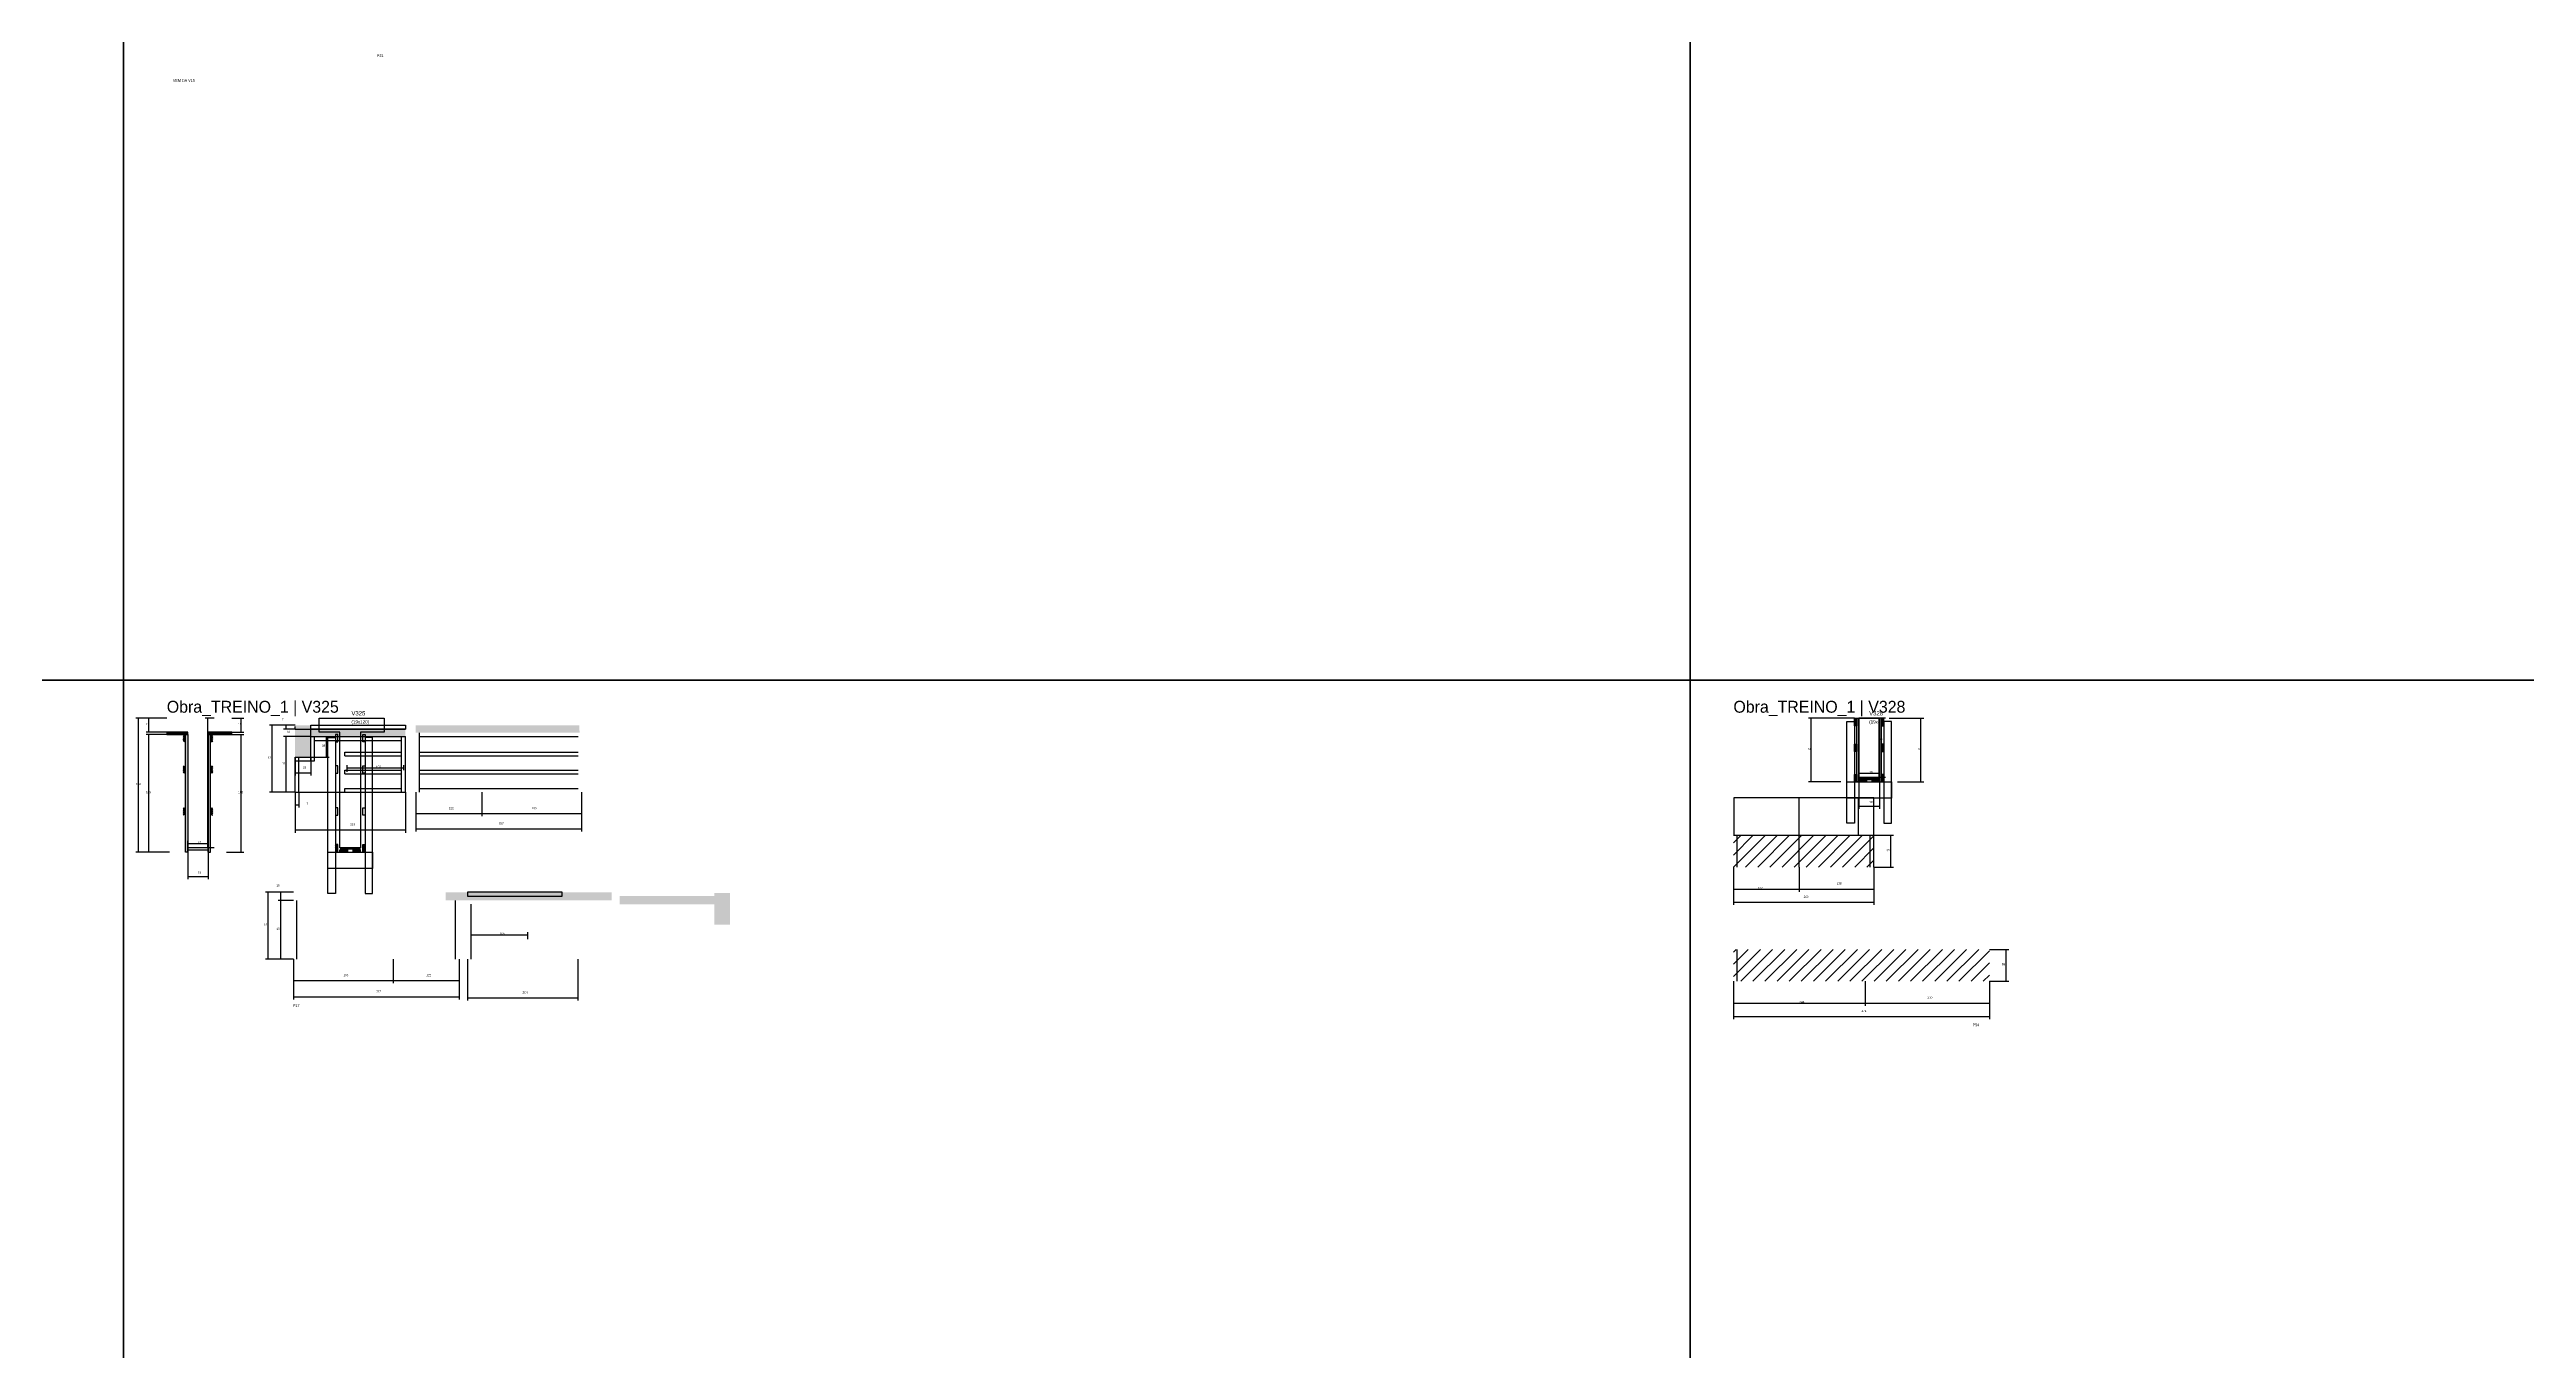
# Model space of a CAD drawing. Header units: metres. Extents: x -132 to 34800, y -36000 to 1848.
# Drawn here: x 11463 to 16048, y -3040 to -633 of the extents above; entities that cross this region are included whole.
import ezdxf

# ---------------------------------------------------------------- set-up
doc = ezdxf.new("R2010")
doc.units = ezdxf.units.M
for name, color, linetype in [('CELL_BORDER', 8, 'Continuous'), ('CONCRETO', 251, 'Continuous'), ('COTA', 4, 'Continuous'), ('Cota Seção (2x)', 4, 'Continuous'), ('Hachura', 253, 'Continuous'), ('LABEL_ID', 3, 'Continuous'), ('Madeira', 126, 'Continuous'), ('NOMENCLATURA', 7, 'Continuous'), ('Painéis', 200, 'Continuous'), ('REAPROVEITAMENTO', 251, 'Continuous'), ('SARR_2.2x7', 40, 'Continuous'), ('SARR_3.5x7', 81, 'Continuous'), ('Texto Seção', 7, 'Continuous')]:
    doc.layers.add(name, color=color, linetype=linetype)

msp = doc.modelspace()

# ---------------------------------------------------------------- hatches: boundary and pattern name
at = {"layer": 'COTA'}
h = msp.add_hatch(dxfattribs=at)
h.set_pattern_fill('AR-CONC', scale=0.03)
h.paths.add_polyline_path([(11946.6, -1942.2), (11946.6, -1904.2), (11946.6, -1904.2), (12121.6, -1904.2), (12121.6, -1904.2), (12121.6, -1890.2), (12121.6, -1890.2), (11946.6, -1890.2), (11946.6, -1890.2), (11946.6, -1883.2), (11946.6, -1883.2), (11917.6, -1883.2), (11917.6, -1883.2), (11917.6, -1942.2), (11917.6, -1942.2), (11946.6, -1942.2)])
h = msp.add_hatch(dxfattribs=at)
h.set_pattern_fill('AR-CONC', scale=0.03)
h.paths.add_polyline_path([(12140.9, -1883.2), (12140.9, -1897.2), (12140.9, -1897.2), (12444, -1897.2), (12444, -1897.2), (12443.8, -1883.2), (12443.8, -1883.2), (12140.9, -1883.2)])
h = msp.add_hatch(dxfattribs=at)
h.set_pattern_fill('AR-CONC', scale=0.03)
h.paths.add_polyline_path([(12503.2, -2192.2), (12503.2, -2207.2), (12503.2, -2207.2), (12196.1, -2207.2), (12196.1, -2207.2), (12196.4, -2192.2), (12196.4, -2192.2), (12503.2, -2192.2)])
h = msp.add_hatch(dxfattribs=at)
h.set_pattern_fill('AR-CONC', scale=0.03)
h.paths.add_polyline_path([(12693.5, -2252.2), (12693.5, -2214.2), (12693.5, -2214.2), (12518.6, -2214.2), (12518.6, -2214.2), (12518.6, -2199.2), (12518.6, -2199.2), (12693.5, -2199.2), (12693.5, -2199.2), (12693.5, -2193.2), (12693.5, -2193.2), (12722.5, -2193.2), (12722.5, -2193.2), (12722.5, -2252.2), (12722.5, -2252.2), (12693.5, -2252.2)])
at = {"layer": 'Hachura'}
h = msp.add_hatch(dxfattribs=at)
h.set_pattern_fill('ANSI31', scale=0.5)
h.paths.add_polyline_path([(14808.3, -1884), (14803.9, -1884), (14803.9, -1884), (14803.9, -1870), (14803.9, -1870), (14808.3, -1870), (14808.3, -1870), (14808.3, -1884)])
h = msp.add_hatch(color=8, dxfattribs=at)
h.dxf.hatch_style = 1
h.paths.add_polyline_path([(14812.3, -1870), (14808.3, -1870), (14808.3, -1870), (14808.3, -1988), (14808.3, -1988), (14812.3, -1988), (14812.3, -1988), (14812.3, -1870)])
h = msp.add_hatch(color=8, dxfattribs=at)
h.dxf.hatch_style = 1
h.paths.add_polyline_path([(14854.3, -1870), (14850.3, -1870), (14850.3, -1870), (14850.3, -1988), (14850.3, -1988), (14854.3, -1988), (14854.3, -1988), (14854.3, -1870)])
h = msp.add_hatch(dxfattribs=at)
h.set_pattern_fill('ANSI31', scale=0.5)
h.paths.add_polyline_path([(14854.3, -1884), (14858.7, -1884), (14858.7, -1884), (14858.7, -1870), (14858.7, -1870), (14854.3, -1870), (14854.3, -1870), (14854.3, -1884)])
h = msp.add_hatch(color=8, dxfattribs=at)
h.dxf.hatch_style = 1
h.paths.add_polyline_path([(11718.7, -1900), (11718.7, -1896), (11718.7, -1896), (11680, -1896), (11680, -1896), (11680, -1900), (11680, -1900), (11718.7, -1900)])
h = msp.add_hatch(dxfattribs=at)
h.set_pattern_fill('ANSI31', scale=0.5)
h.paths.add_polyline_path([(11710.3, -1914), (11714.7, -1914), (11714.7, -1914), (11714.7, -1900), (11714.7, -1900), (11710.3, -1900), (11710.3, -1900), (11710.3, -1914)])
h = msp.add_hatch(color=8, dxfattribs=at)
h.dxf.hatch_style = 1
h.paths.add_polyline_path([(11714.7, -1900), (11718.7, -1900), (11718.7, -1900), (11718.7, -2118), (11718.7, -2118), (11714.7, -2118), (11714.7, -2118), (11714.7, -1900)])
h = msp.add_hatch(color=8, dxfattribs=at)
h.dxf.hatch_style = 1
h.paths.add_polyline_path([(11800.6, -1900), (11800.6, -1896), (11800.6, -1896), (11756.7, -1896), (11756.7, -1896), (11756.7, -1900), (11756.7, -1900), (11800.6, -1900)])
h = msp.add_hatch(color=8, dxfattribs=at)
h.dxf.hatch_style = 1
h.paths.add_polyline_path([(11760.7, -1898), (11756.7, -1898), (11756.7, -1898), (11756.7, -2118), (11756.7, -2118), (11760.7, -2118), (11760.7, -2118), (11760.7, -1898)])
h = msp.add_hatch(dxfattribs=at)
h.set_pattern_fill('ANSI31', scale=0.5)
h.paths.add_polyline_path([(11765.1, -1914), (11760.7, -1914), (11760.7, -1914), (11760.7, -1900), (11760.7, -1900), (11765.1, -1900), (11765.1, -1900), (11765.1, -1914)])
h = msp.add_hatch(dxfattribs=at)
h.set_pattern_fill('ANSI31', scale=0.5)
h.paths.add_polyline_path([(14808.3, -1932), (14803.9, -1932), (14803.9, -1932), (14803.9, -1918), (14803.9, -1918), (14808.3, -1918), (14808.3, -1918), (14808.3, -1932)])
h = msp.add_hatch(dxfattribs=at)
h.set_pattern_fill('ANSI31', scale=0.5)
h.paths.add_polyline_path([(14854.3, -1932), (14858.7, -1932), (14858.7, -1932), (14858.7, -1918), (14858.7, -1918), (14854.3, -1918), (14854.3, -1918), (14854.3, -1932)])
h = msp.add_hatch(dxfattribs=at)
h.set_pattern_fill('ANSI31', scale=0.5)
h.paths.add_polyline_path([(11710.3, -1972), (11714.7, -1972), (11714.7, -1972), (11714.7, -1958), (11714.7, -1958), (11710.3, -1958), (11710.3, -1958), (11710.3, -1972)])
h = msp.add_hatch(dxfattribs=at)
h.set_pattern_fill('ANSI31', scale=0.5)
h.paths.add_polyline_path([(11765.1, -1972), (11760.7, -1972), (11760.7, -1972), (11760.7, -1958), (11760.7, -1958), (11765.1, -1958), (11765.1, -1958), (11765.1, -1972)])
h = msp.add_hatch(dxfattribs=at)
h.set_pattern_fill('ANSI31', scale=0.5)
h.paths.add_polyline_path([(14808.3, -1988), (14803.9, -1988), (14803.9, -1988), (14803.9, -1974), (14803.9, -1974), (14808.3, -1974), (14808.3, -1974), (14808.3, -1988)])
h = msp.add_hatch(color=8, dxfattribs=at)
h.dxf.hatch_style = 1
h.paths.add_polyline_path([(14850.3, -1983.6), (14850.3, -1980), (14850.3, -1980), (14812.3, -1980), (14812.3, -1980), (14812.3, -1983.6), (14812.3, -1983.6), (14850.3, -1983.6)])
h = msp.add_hatch(dxfattribs=at)
h.set_pattern_fill('ANSI31', scale=0.5)
h.paths.add_polyline_path([(14812.3, -1988), (14812.3, -1983.6), (14812.3, -1983.6), (14826.3, -1983.6), (14826.3, -1983.6), (14826.3, -1988), (14826.3, -1988), (14812.3, -1988)])
h = msp.add_hatch(dxfattribs=at)
h.set_pattern_fill('ANSI31', scale=0.5)
h.paths.add_polyline_path([(14850.3, -1988), (14850.3, -1983.6), (14850.3, -1983.6), (14836.3, -1983.6), (14836.3, -1983.6), (14836.3, -1988), (14836.3, -1988), (14850.3, -1988)])
h = msp.add_hatch(dxfattribs=at)
h.set_pattern_fill('ANSI31', scale=0.5)
h.paths.add_polyline_path([(14854.3, -1988), (14858.7, -1988), (14858.7, -1988), (14858.7, -1974), (14858.7, -1974), (14854.3, -1974), (14854.3, -1974), (14854.3, -1988)])
h = msp.add_hatch(dxfattribs=at)
h.set_pattern_fill('ANSI31', scale=0.5)
h.paths.add_polyline_path([(11710.3, -2049.7), (11714.7, -2049.7), (11714.7, -2049.7), (11714.7, -2035.7), (11714.7, -2035.7), (11710.3, -2035.7), (11710.3, -2035.7), (11710.3, -2049.7)])
h = msp.add_hatch(dxfattribs=at)
h.set_pattern_fill('ANSI31', scale=0.5)
h.paths.add_polyline_path([(11765.1, -2049.7), (11760.7, -2049.7), (11760.7, -2049.7), (11760.7, -2035.7), (11760.7, -2035.7), (11765.1, -2035.7), (11765.1, -2035.7), (11765.1, -2049.7)])
h = msp.add_hatch(dxfattribs=at)
h.set_pattern_fill('ANSI31', scale=0.5)
h.paths.add_polyline_path([(11992.2, -2118), (11996.6, -2118), (11996.6, -2118), (11996.6, -2104), (11996.6, -2104), (11992.2, -2104), (11992.2, -2104), (11992.2, -2118)])
h = msp.add_hatch(dxfattribs=at)
h.set_pattern_fill('ANSI31', scale=0.5)
h.paths.add_polyline_path([(12047, -2118), (12042.6, -2118), (12042.6, -2118), (12042.6, -2104), (12042.6, -2104), (12047, -2104), (12047, -2104), (12047, -2118)])
h = msp.add_hatch(color=8, dxfattribs=at)
h.dxf.hatch_style = 1
h.paths.add_polyline_path([(12038.6, -2113.6), (12038.6, -2110), (12038.6, -2110), (12000.6, -2110), (12000.6, -2110), (12000.6, -2113.6), (12000.6, -2113.6), (12038.6, -2113.6)])
h = msp.add_hatch(dxfattribs=at)
h.set_pattern_fill('ANSI31', scale=0.5)
h.paths.add_polyline_path([(12000.6, -2118), (12000.6, -2113.6), (12000.6, -2113.6), (12014.6, -2113.6), (12014.6, -2113.6), (12014.6, -2118), (12014.6, -2118), (12000.6, -2118)])
h = msp.add_hatch(dxfattribs=at)
h.set_pattern_fill('ANSI31', scale=0.5)
h.paths.add_polyline_path([(12038.6, -2118), (12038.6, -2113.6), (12038.6, -2113.6), (12024.6, -2113.6), (12024.6, -2113.6), (12024.6, -2118), (12024.6, -2118), (12038.6, -2118)])
at = {"layer": 'REAPROVEITAMENTO'}
h = msp.add_hatch(dxfattribs=at)
h.set_pattern_fill('ANSI31', scale=5)
h.paths.add_polyline_path([(14840, -2145.6), (14840, -2086.6), (14840, -2086.6), (14580, -2086.6), (14580, -2086.6), (14580, -2145.6), (14580, -2145.6), (14840, -2145.6)])
h = msp.add_hatch(dxfattribs=at)
h.set_pattern_fill('ANSI31', scale=5)
h.paths.add_polyline_path([(15054, -2356.8), (15054, -2297.8), (15054, -2297.8), (14580, -2297.8), (14580, -2297.8), (14580, -2356.8), (14580, -2356.8), (15054, -2356.8)])

# ---------------------------------------------------------------- linework, layer by layer
at = {"layer": 'CELL_BORDER'}
for points in [[(8700, -1800), (11600, -1800), (11600, 0), (8700, 0)], [(11600, -1800), (14500, -1800), (14500, 0), (11600, 0)], [(14500, -1800), (17400, -1800), (17400, 0), (14500, 0)], [(8700, -3600), (11600, -3600), (11600, -1800), (8700, -1800)], [(11600, -3600), (14500, -3600), (14500, -1800), (11600, -1800)], [(14500, -3600), (17400, -3600), (17400, -1800), (14500, -1800)]]:
    msp.add_lwpolyline(points, close=True, dxfattribs=at)
at = {"layer": 'CONCRETO'}
for points in [[(11961.9, -1896), (11961.9, -1870), (12082.5, -1870), (12082.5, -1896), (12038.6, -1896), (12038.6, -2110), (12000.6, -2110), (12000.6, -1896)], [(14812.3, -1870), (14812.3, -1870), (14850.3, -1870), (14850.3, -1898), (14850.3, -1898), (14850.3, -1980), (14812.3, -1980), (14812.3, -1870)], [(14812.3, -1980), (14850.3, -1980), (14850.3, -1870), (14812.3, -1870)]]:
    msp.add_lwpolyline(points, close=True, dxfattribs=at)
at = {"layer": 'COTA'}
for p, q in [((11680, -1870), (11622.7, -1870)), ((11627.7, -2118), (11627.7, -1870)), ((11680, -1870), (11642, -1870)), ((11647, -1896), (11647, -1870)), ((11800.6, -1870), (11822.5, -1870)), ((11817.5, -1896), (11817.5, -1870)), ((14803.9, -1870), (14718.7, -1870)), ((14723.7, -1988), (14723.7, -1870)), ((14868.3, -1870), (14932.2, -1870)), ((14927.2, -1988), (14927.2, -1870)), ((11680, -1896), (11642, -1896)), ((11680, -1900), (11642, -1900)), ((11647, -2118), (11647, -1900)), ((11800.6, -1896), (11822.5, -1896)), ((11800.6, -1900), (11822.5, -1900)), ((11817.5, -2118), (11817.5, -1900)), ((11917.6, -1883.2), (11896.2, -1883.2)), ((11917.6, -1890.2), (11896.2, -1890.2)), ((11946.6, -1904.2), (11896.2, -1904.2)), ((11901.2, -1890.2), (11901.2, -1883.2)), ((11901.2, -2007.2), (11901.2, -1904.2)), ((11917.6, -1890.2), (11917.6, -1885.2)), ((11917.6, -1890.2), (11946.6, -1890.2)), ((11946.6, -1904.2), (11946.6, -1885.2)), ((11917.6, -2007.2), (11896.2, -2007.2)), ((11917.6, -2007.2), (11917.6, -2081.9)), ((11917.6, -2007.2), (11917.6, -2035.4)), ((11924.6, -2007.2), (11924.6, -2035.4)), ((12121.6, -2007.2), (12121.6, -2081.9)), ((12140.9, -2007.2), (12140.9, -2051.6)), ((12140.9, -2007.2), (12140.9, -2080)), ((12262.9, -2007.2), (12262.9, -2051.6)), ((12262.9, -2007.2), (12262.9, -2051.6)), ((12447.9, -2007.2), (12447.9, -2051.6)), ((12447.9, -2007.2), (12447.9, -2080)), ((14778.7, -1988), (14718.7, -1988)), ((14812.3, -1988), (14812.3, -2037.7)), ((14850.3, -1988), (14850.3, -2037.7)), ((14883.9, -1988), (14932.2, -1988)), ((11917.6, -2030.4), (11924.6, -2030.4)), ((12140.9, -2046.6), (12262.9, -2046.6)), ((12262.9, -2046.6), (12447.9, -2046.6)), ((14812.3, -2032.7), (14850.3, -2032.7)), ((11917.6, -2076.9), (12121.6, -2076.9)), ((12140.9, -2075), (12447.9, -2075)), ((14840, -2086.6), (14876.1, -2086.6)), ((14871.1, -2145.6), (14871.1, -2086.6)), ((11685.1, -2118), (11622.7, -2118)), ((11685.1, -2118), (11642, -2118)), ((11718.7, -2118), (11718.7, -2167.7)), ((11756.7, -2118), (11756.7, -2167.7)), ((11790.3, -2118), (11822.5, -2118)), ((14580, -2145.6), (14580, -2191.2)), ((14580, -2145.6), (14580, -2215.7)), ((14702, -2145.6), (14702, -2191.2)), ((14702, -2145.6), (14702, -2191.2)), ((14840, -2145.6), (14840, -2191.2)), ((14840, -2145.6), (14840, -2215.7)), ((14840, -2145.6), (14876.1, -2145.6)), ((11718.7, -2162.7), (11756.7, -2162.7)), ((11914.3, -2192.2), (11862.8, -2192.2)), ((11867.8, -2316.2), (11867.8, -2192.2)), ((11914.3, -2192.2), (11886, -2192.2)), ((11891, -2207.2), (11891, -2192.2)), ((14580, -2186.2), (14702, -2186.2)), ((14702, -2186.2), (14840, -2186.2)), ((11914.3, -2207.2), (11886, -2207.2)), ((11914.3, -2207.2), (11886, -2207.2)), ((11891, -2316.2), (11891, -2207.2)), ((14580, -2210.7), (14840, -2210.7)), ((11914.3, -2316.2), (11862.8, -2316.2)), ((11914.3, -2316.2), (11886, -2316.2)), ((11914.3, -2316.2), (11914.3, -2360.6)), ((11914.3, -2316.2), (11914.3, -2390.7)), ((12099.3, -2316.2), (12099.3, -2360.6)), ((12099.3, -2316.2), (12099.3, -2360.6)), ((12221.3, -2316.2), (12221.3, -2360.6)), ((12221.3, -2316.2), (12221.3, -2390.7)), ((12236.7, -2316.2), (12236.7, -2392.6)), ((12440.6, -2316.2), (12440.6, -2392.6)), ((15054, -2297.8), (15090.1, -2297.8)), ((15085.1, -2356.8), (15085.1, -2297.8)), ((11914.3, -2355.6), (12099.3, -2355.6)), ((12099.3, -2355.6), (12221.3, -2355.6)), ((14580, -2356.8), (14580, -2402.3)), ((14580, -2356.8), (14580, -2426.9)), ((14824, -2356.8), (14824, -2402.3)), ((14824, -2356.8), (14824, -2402.3)), ((15054, -2356.8), (15054, -2402.3)), ((15054, -2356.8), (15054, -2426.9)), ((15054, -2356.8), (15090.1, -2356.8)), ((11914.3, -2385.7), (12221.3, -2385.7)), ((12236.7, -2387.6), (12440.6, -2387.6)), ((14580, -2397.3), (14824, -2397.3)), ((14580, -2421.9), (15054, -2421.9)), ((14824, -2397.3), (15054, -2397.3))]:
    msp.add_line(p, q, dxfattribs=at)
at = {"layer": 'Cota Seção (2x)'}
for p, q in [((11767.7, -1870), (11751.2, -1870)), ((11756.2, -2110), (11756.2, -1870)), ((14861.3, -1870), (14844.8, -1870)), ((14849.8, -1980), (14849.8, -1870)), ((11917.6, -1883.2), (11870.2, -1883.2)), ((11875.2, -2007.2), (11875.2, -1883.2)), ((11946.6, -1904.2), (11980.4, -1904.2)), ((11975.4, -1942.2), (11975.4, -1904.2)), ((11917.6, -1942.2), (11917.6, -1976)), ((11917.6, -1971), (11946.6, -1971)), ((11946.6, -1942.2), (11980.4, -1942.2)), ((11946.6, -1942.2), (11946.6, -1976)), ((12013.6, -1969.6), (12013.6, -1957)), ((12013.6, -1962), (12118.6, -1962)), ((12118.6, -1966.1), (12118.6, -1957)), ((14812.3, -1988), (14812.3, -1967)), ((14850.3, -1988), (14850.3, -1967)), ((11917.6, -2007.2), (11870.2, -2007.2)), ((14812.3, -1972), (14850.3, -1972)), ((14861.3, -1980), (14844.8, -1980)), ((11718.7, -2118), (11718.7, -2097)), ((11718.7, -2102), (11756.7, -2102)), ((11756.7, -2118), (11756.7, -2097)), ((11767.7, -2110), (11751.2, -2110)), ((12243.6, -2275.1), (12243.6, -2265.7)), ((12243.6, -2270.7), (12348.6, -2270.7)), ((12348.6, -2278.6), (12348.6, -2265.7))]:
    msp.add_line(p, q, dxfattribs=at)
at = {"layer": 'Madeira'}
for points in [[(14808.3, -1884), (14803.9, -1884), (14803.9, -1870), (14808.3, -1870)], [(14854.3, -1884), (14858.7, -1884), (14858.7, -1870), (14854.3, -1870)], [(11992.2, -1914), (11996.6, -1914), (11996.6, -1900), (11992.2, -1900)], [(12047, -1914), (12042.6, -1914), (12042.6, -1900), (12047, -1900)], [(14808.3, -1932), (14803.9, -1932), (14803.9, -1918), (14808.3, -1918)], [(14854.3, -1932), (14858.7, -1932), (14858.7, -1918), (14854.3, -1918)], [(11992.2, -1972), (11996.6, -1972), (11996.6, -1958), (11992.2, -1958)], [(12047, -1972), (12042.6, -1972), (12042.6, -1958), (12047, -1958)], [(14808.3, -1988), (14803.9, -1988), (14803.9, -1974), (14808.3, -1974)], [(14812.3, -1988), (14812.3, -1983.6), (14826.3, -1983.6), (14826.3, -1988)], [(14850.3, -1988), (14850.3, -1983.6), (14836.3, -1983.6), (14836.3, -1988)], [(14854.3, -1988), (14858.7, -1988), (14858.7, -1974), (14854.3, -1974)], [(11992.2, -2049.7), (11996.6, -2049.7), (11996.6, -2035.7), (11992.2, -2035.7)], [(12047, -2049.7), (12042.6, -2049.7), (12042.6, -2035.7), (12047, -2035.7)], [(11992.2, -2118), (11996.6, -2118), (11996.6, -2104), (11992.2, -2104)], [(12047, -2118), (12042.6, -2118), (12042.6, -2104), (12047, -2104)], [(12000.6, -2118), (12000.6, -2113.6), (12014.6, -2113.6), (12014.6, -2118)], [(12038.6, -2118), (12038.6, -2113.6), (12024.6, -2113.6), (12024.6, -2118)]]:
    msp.add_lwpolyline(points, close=True, dxfattribs=at)
at = {"layer": 'Painéis'}
for p, q in [((14812.3, -1988), (14812.3, -1870)), ((11680, -1896), (11718.7, -1896)), ((11756.7, -1896), (11800.6, -1896)), ((11946.6, -1883.2), (12121.6, -1883.2)), ((11946.6, -1890.2), (11946.6, -1883.2)), ((11946.6, -1890.2), (12121.6, -1890.2)), ((11946.6, -1904.2), (12121.6, -1904.2)), ((11946.6, -1942.2), (11946.6, -1904.2)), ((12121.6, -2007.2), (12121.6, -1904.2)), ((11917.6, -1942.2), (11946.6, -1942.2)), ((11917.6, -2007.2), (11917.6, -1942.2)), ((11917.6, -2007.2), (12121.6, -2007.2)), ((14581.3, -2016.6), (14701.8, -2016.6)), ((14581.3, -2086.6), (14581.3, -2016.6)), ((14701.8, -2086.6), (14701.8, -2016.6)), ((14701.8, -2016.6), (14811.8, -2016.6)), ((14701.8, -2086.6), (14701.8, -2016.6)), ((14811.8, -2086.6), (14811.8, -2016.6)), ((14811.8, -2016.6), (14839.8, -2016.6)), ((14811.8, -2086.6), (14811.8, -2016.6)), ((14812.3, -1980), (14850.3, -1980)), ((14812.3, -1983.6), (14812.3, -1980)), ((14839.8, -2086.6), (14839.8, -2016.6)), ((14580, -2086.6), (14840, -2086.6)), ((14581.3, -2086.6), (14701.8, -2086.6)), ((14701.8, -2086.6), (14811.8, -2086.6)), ((14702, -2145.6), (14702, -2086.6)), ((14811.8, -2086.6), (14839.8, -2086.6)), ((14840, -2145.6), (14840, -2086.6))]:
    msp.add_line(p, q, dxfattribs=at)
for points in [[(14808.3, -1870), (14812.3, -1870), (14812.3, -1988), (14808.3, -1988)], [(14854.3, -1870), (14850.3, -1870), (14850.3, -1988), (14854.3, -1988)], [(11718.7, -1900), (11718.7, -1896), (11680, -1896), (11680, -1900)], [(11714.7, -1900), (11718.7, -1900), (11718.7, -2118), (11714.7, -2118)], [(11800.6, -1900), (11800.6, -1896), (11756.7, -1896), (11756.7, -1900)], [(11760.7, -1900), (11756.7, -1900), (11756.7, -2118), (11760.7, -2118)], [(12121.6, -1890.2), (11946.6, -1890.2), (11946.6, -1883.2), (12121.6, -1883.2)], [(14850.3, -1983.6), (14850.3, -1980), (14812.3, -1980), (14812.3, -1983.6)], [(11756.7, -2113.6), (11756.7, -2110), (11718.7, -2110), (11718.7, -2113.6)], [(12236.7, -2199.2), (12411.6, -2199.2), (12411.6, -2192.2), (12236.7, -2192.2)]]:
    msp.add_lwpolyline(points, close=True, dxfattribs=at)
at = {"layer": 'SARR_2.2x7'}
for p, q in [((11953.6, -1949.2), (11953.6, -1904.2)), ((11953.6, -1911.2), (12114.6, -1911.2)), ((12114.6, -2007.2), (12114.6, -1904.2)), ((12147.8, -2007.2), (12147.8, -1897.2)), ((12147.8, -1904.2), (12262.9, -1904.2)), ((12262.9, -1904.2), (12441.4, -1904.2)), ((11917.6, -1949.2), (11946.6, -1949.2)), ((11924.6, -2007.2), (11924.6, -1942.2)), ((11946.6, -1949.2), (11946.6, -1942.2)), ((11946.6, -1949.2), (11953.6, -1949.2)), ((12009.6, -1932.8), (12114.6, -1932.8)), ((12009.6, -1939.8), (12009.6, -1932.8)), ((12009.6, -1939.8), (12114.6, -1939.8)), ((12009.6, -1966.1), (12114.6, -1966.1)), ((12009.6, -1973.1), (12009.6, -1966.1)), ((12147.8, -1932.8), (12262.9, -1932.8)), ((12147.8, -1939.8), (12262.9, -1939.8)), ((12147.8, -1966.1), (12262.9, -1966.1)), ((12262.9, -1932.8), (12441.4, -1932.8)), ((12262.9, -1939.8), (12441.4, -1939.8)), ((12262.9, -1966.1), (12441.4, -1966.1)), ((12009.6, -1973.1), (12114.6, -1973.1)), ((12009.6, -2000.2), (12114.6, -2000.2)), ((12009.6, -2007.2), (12009.6, -2000.2)), ((12147.8, -1973.1), (12262.9, -1973.1)), ((12147.8, -2000.2), (12262.9, -2000.2)), ((12262.9, -1973.1), (12441.4, -1973.1)), ((12262.9, -2000.2), (12441.4, -2000.2)), ((14587, -2145.6), (14587, -2086.6)), ((14833, -2145.6), (14833, -2086.6)), ((11920.8, -2316.2), (11920.8, -2207.2)), ((12214.4, -2316.2), (12214.4, -2207.2)), ((12243.6, -2316.2), (12243.6, -2214.2)), ((14587, -2356.8), (14587, -2297.8))]:
    msp.add_line(p, q, dxfattribs=at)
at = {"layer": 'SARR_3.5x7'}
for points in [[(14789.9, -1876), (14803.9, -1876), (14803.9, -2064.4), (14789.9, -2064.4)], [(14872.7, -1876), (14858.7, -1876), (14858.7, -2064.4), (14872.7, -2064.4)], [(11978.2, -1906), (11992.2, -1906), (11992.2, -2194.4), (11978.2, -2194.4)], [(12061, -1906), (12047, -1906), (12047, -2194.4), (12061, -2194.4)], [(14789.9, -1988), (14872.7, -1988), (14872.7, -2018), (14789.9, -2018)], [(11978.2, -2118), (12061, -2118), (12061, -2148), (11978.2, -2148)]]:
    msp.add_lwpolyline(points, close=True, dxfattribs=at)

# ---------------------------------------------------------------- texts
at = {"layer": 'COTA'}
for s, p in [('13', (11641.5, -1883)), ('13', (11812, -1883)), ('7', (11893.1, -1874.3)), ('14', (11901.2, -1897.2)), ('59', (14718.2, -1929)), ('59', (14921.7, -1929)), ('103', (11892.9, -1955.7)), ('124', (11622.2, -1994)), ('109', (11641.5, -2009)), ('109', (11812, -2009)), ('7', (11938.4, -2030.4)), ('122', (12201.9, -2038.5)), ('307', (12294.4, -2066.8)), ('185', (12355.4, -2038.4)), ('19', (14831.3, -2027.2)), ('204', (12019.6, -2068.8)), ('19', (11737.7, -2157.2)), ('59', (14863, -2116.1)), ('15', (11882.9, -2181.5)), ('122', (14625, -2186.2)), ('260', (14710, -2202.6)), ('138', (14771, -2177.9)), ('124', (11859.8, -2254.2)), ('109', (11882.8, -2261.7)), ('59', (15077, -2327.3)), ('185', (12006.8, -2347.4)), ('307', (12067.8, -2377.5)), ('122', (12160.3, -2347.5)), ('204', (12338.6, -2379.5)), ('244', (14702, -2397.3)), ('474', (14817, -2413.8)), ('230', (14939, -2389.1))]:
    msp.add_text(s, height=4, dxfattribs=at).set_placement(p)
at = {"layer": 'Cota Seção (2x)'}
for s, p in [('120', (11756.2, -1912)), ('38', (11967.2, -1923.2)), ('55', (14849.8, -1910)), ('124', (11867.1, -1945.2)), ('29', (11932.1, -1962.9)), ('105', (12067.3, -1962)), ('19', (14831.3, -1972)), ('19', (11737.7, -2102)), ('105', (12296, -2270.7))]:
    msp.add_text(s, height=4, dxfattribs=at).set_placement(p)
at = {"layer": 'LABEL_ID'}
for s, p in [('Obra_TREINO_1 | V325', (11680, -1860)), ('Obra_TREINO_1 | V328', (14580, -1860))]:
    msp.add_text(s, height=22, dxfattribs=at).set_placement(p)
at = {"layer": 'NOMENCLATURA'}
for s, p in [('P21', (12068.9, -647.2)), ('P17', (11913.5, -2404.3)), ('P54', (15022.8, -2439.9))]:
    msp.add_text(s, height=5, dxfattribs=at).set_placement(p)
at = {"layer": 'Texto Seção'}
for s, height, p in [('VEM DA V15', 5, (11691.2, -693)), ('V325', 8, (12021.8, -1865)), ('(19x120)', 6, (12021.8, -1880)), ('V328', 8, (14831.3, -1865)), ('(19x55)', 6, (14831.3, -1880))]:
    msp.add_text(s, height=height, dxfattribs=at).set_placement(p)

doc.saveas('drawing.dxf')
